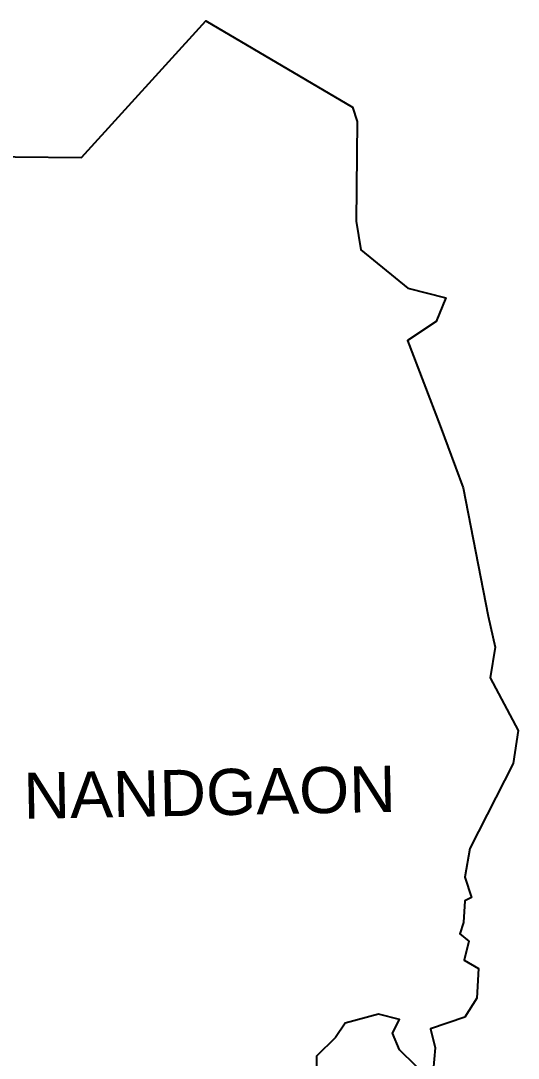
# Model space of a CAD drawing. Header units: metres. Extents: x 279362 to 282130, y 2031996 to 2036872.
# Drawn here: x 280957 to 282130, y 2034426 to 2036872 of the extents above; entities that cross this region are included whole.
import ezdxf

# ---------------------------------------------------------------- set-up
doc = ezdxf.new("R2010")
doc.units = ezdxf.units.M
doc.layers.add('VILLAGE BOUNDRY', color=10, linetype='Continuous')
doc.layers.add('VILLAGE NAME', color=250, linetype='Continuous')
doc.styles.get("Standard").update_dxf_attribs({"font": 'simplex.shx'})

msp = doc.modelspace()

# ---------------------------------------------------------------- linework, layer by layer
at = {"layer": 'VILLAGE BOUNDRY', "flags": 128}
msp.add_lwpolyline([(280787, 2036552.2), (281100.1, 2036549.7), (281393.5, 2036871.7), (281738.7, 2036667.7), (281749.6, 2036634), (281747.7, 2036399.1), (281758.4, 2036331.9), (281869.5, 2036241.6), (281958.8, 2036218.5), (281936, 2036162.7), (281868.5, 2036118.5), (281945.2, 2035916.6), (282000, 2035770.7), (282059.1, 2035468.2), (282075.3, 2035395.4), (282063.5, 2035322.8), (282129.7, 2035199.2), (282117.9, 2035121), (282015.6, 2034920.5), (282003.9, 2034853.4), (282019.5, 2034805.4), (282003.4, 2034797.5), (282000.9, 2034746.3), (281991.6, 2034719.3), (282012.8, 2034702.6), (282002.3, 2034657.7), (282035.7, 2034638), (282032.4, 2034568), (282003.6, 2034523.2), (281922.7, 2034496.1), (281933.6, 2034451.3), (281927, 2034371.1), (281849.6, 2034446.4), (281833.2, 2034485.7), (281849.7, 2034518.1), (281800, 2034530.7), (281721.5, 2034509), (281698.8, 2034475.6), (281653.8, 2034431.2), (281653.3, 2034375.2)], dxfattribs=at)

# ---------------------------------------------------------------- texts
at = {"layer": 'VILLAGE NAME', "insert": (280962.1, 2035099.2), "char_height": 108.748, "attachment_point": 1, "rotation": 1.1028}
msp.add_mtext_dynamic_manual_height_columns('{\\fArial|b0|i0|c0|p34;NANDGAON}', width=726.929, gutter_width=543.7, heights=[0], dxfattribs=at)

doc.saveas('drawing.dxf')
